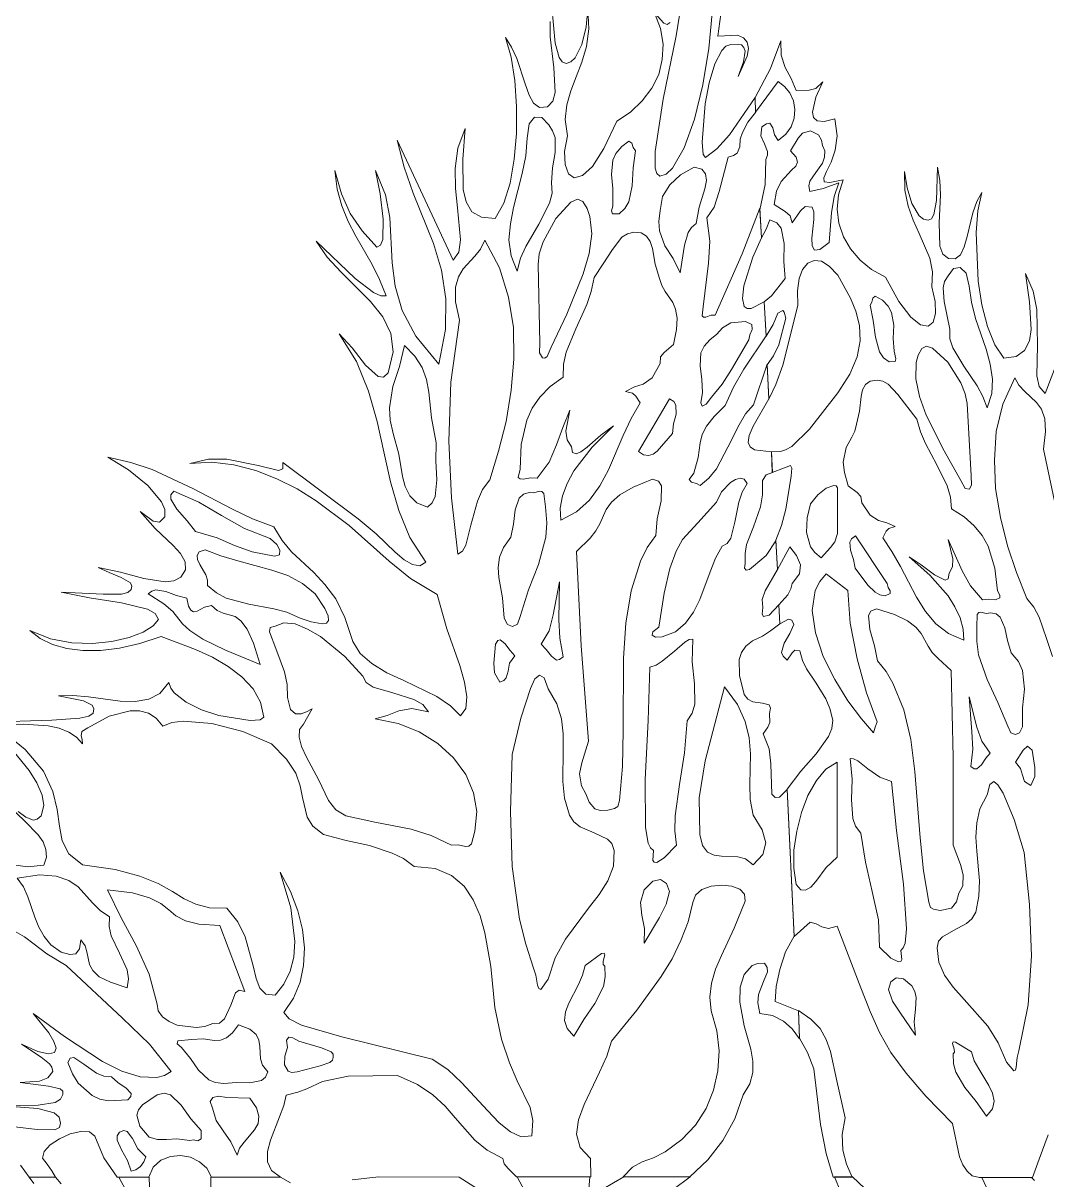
# Model space of a CAD drawing. Header units: inches. Extents: x -340059099 to 1458168, y 1119167 to 1294232938.
# Drawn here: x 456343.1 to 456500.9, y 2621216 to 2621394.3 of the extents above; entities that cross this region are included whole.
import ezdxf

# ---------------------------------------------------------------- set-up
doc = ezdxf.new("R2010")
doc.units = ezdxf.units.IN
doc.header["$MEASUREMENT"] = 0
doc.layers.add('Text', color=7, linetype='Continuous')
doc.layers.add('TREE', color=3, linetype='Continuous', lineweight=15)

# ---------------------------------------------------------------- blocks, each defined once
blk = doc.blocks.new('tree2')
at = {"layer": 'TREE'}
for points in [[(5207.2362, 5947.8649), (5207.2144, 5947.8738), (5207.2153, 5947.8877), (5207.2187, 5947.9037), (5207.2242, 5947.9203), (5207.2322, 5947.9351), (5207.2258, 5948.0727), (5207.2184, 5948.0656), (5207.2144, 5948.0653), (5207.2113, 5948.0684), (5207.2104, 5948.0967), (5207.2088, 5948.1109), (5207.203, 5948.1248), (5207.2076, 5948.1312), (5207.2095, 5948.1355), (5207.2091, 5948.1439), (5207.2101, 5948.1491), (5207.2088, 5948.1522), (5207.2024, 5948.1537), (5207.1934, 5948.1549), (5207.1888, 5948.1574), (5207.1854, 5948.162), (5207.1808, 5948.1796), (5207.1805, 5948.1947), (5207.1827, 5948.2014), (5207.187, 5948.2073), (5207.1931, 5948.2122), (5207.2024, 5948.2165), (5207.2101, 5948.2215), (5207.2187, 5948.2282), (5207.2178, 5948.2461), (5207.2088, 5948.2362), (5207.2033, 5948.235), (5207.2021, 5948.2372), (5207.2027, 5948.2436), (5207.2021, 5948.251), (5207.2051, 5948.2593), (5207.2165, 5948.2793), (5207.215, 5948.3061), (5207.2058, 5948.2923), (5207.1941, 5948.2824), (5207.1904, 5948.2793), (5207.1873, 5948.2787), (5207.1857, 5948.2806), (5207.1861, 5948.2849), (5207.1861, 5948.2941), (5207.1876, 5948.3028), (5207.1941, 5948.3191), (5207.2005, 5948.3379), (5207.2024, 5948.3493), (5207.2024, 5948.3628), (5207.2061, 5948.368), (5207.2119, 5948.3702), (5207.211, 5948.3896), (5207.195, 5948.3914), (5207.191, 5948.3942), (5207.1891, 5948.3985), (5207.19, 5948.405), (5207.1937, 5948.4136), (5207.2085, 5948.4395), (5207.207, 5948.4718), (5207.1941, 5948.4339), (5207.1867, 5948.4253), (5207.1805, 5948.4151), (5207.17, 5948.3939), (5207.1593, 5948.3736), (5207.1522, 5948.365), (5207.1439, 5948.3582), (5207.1405, 5948.36), (5207.1359, 5948.3613), (5207.1337, 5948.3637), (5207.138, 5948.3696), (5207.142, 5948.3844), (5207.1439, 5948.3982), (5207.146, 5948.4059), (5207.15, 5948.4139), (5207.1571, 5948.4229), (5207.1676, 5948.4333), (5207.1753, 5948.4503), (5207.1851, 5948.4672), (5207.2061, 5948.4986), (5207.2042, 5948.5306), (5207.1919, 5948.5242), (5207.1882, 5948.5242), (5207.1854, 5948.526), (5207.1836, 5948.5337), (5207.1851, 5948.5454), (5207.1934, 5948.5725), (5207.2015, 5948.5904), (5207.1999, 5948.6184), (5207.1833, 5948.5756), (5207.158, 5948.518), (5207.154, 5948.518), (5207.1494, 5948.5162), (5207.1472, 5948.5162), (5207.146, 5948.5174), (5207.1469, 5948.5257), (5207.1519, 5948.5667), (5207.1531, 5948.5873), (5207.1503, 5948.6092), (5207.1571, 5948.6193), (5207.1617, 5948.6341), (5207.1703, 5948.6661), (5207.1753, 5948.6677), (5207.1787, 5948.6701), (5207.1814, 5948.676), (5207.1817, 5948.6831), (5207.1836, 5948.6895), (5207.1888, 5948.6991), (5207.1959, 5948.7083), (5207.1956, 5948.7222), (5207.1716, 5948.6871), (5207.1596, 5948.6741), (5207.1491, 5948.6658), (5207.1469, 5948.6689), (5207.146, 5948.6803), (5207.1488, 5948.7163), (5207.1525, 5948.736), (5207.1577, 5948.7539), (5207.1642, 5948.7665), (5207.1682, 5948.7705), (5207.1728, 5948.772), (5207.1827, 5948.7717), (5207.1851, 5948.7693), (5207.1864, 5948.7659), (5207.1848, 5948.7557), (5207.1796, 5948.7419), (5207.1882, 5948.761), (5207.1894, 5948.7684), (5207.1882, 5948.7742), (5207.1848, 5948.7782), (5207.179, 5948.7807), (5207.1605, 5948.7798), (5207.1633, 5948.8004)], [(5207.1553, 5948.8013), (5207.1522, 5948.7684), (5207.1466, 5948.7342), (5207.1386, 5948.7018), (5207.1291, 5948.675), (5207.118, 5948.656), (5207.1122, 5948.6504), (5207.1063, 5948.6483), (5207.1035, 5948.651), (5207.1017, 5948.656), (5207.1017, 5948.6717), (5207.1094, 5948.7206), (5207.1214, 5948.7801), (5207.1263, 5948.8093)], [(5207.1158, 5948.7927), (5207.1131, 5948.7908), (5207.11, 5948.7921), (5207.1011, 5948.8016), (5207.1069, 5948.7871), (5207.1094, 5948.7724), (5207.1085, 5948.7579), (5207.1051, 5948.744), (5207.0986, 5948.7311), (5207.0897, 5948.7191), (5207.0786, 5948.7086), (5207.0657, 5948.7), (5207.0536, 5948.6744), (5207.0429, 5948.6575), (5207.0336, 5948.6489), (5207.0259, 5948.6467), (5207.0204, 5948.6507), (5207.0173, 5948.6593), (5207.0167, 5948.6717), (5207.0195, 5948.6864), (5207.0173, 5948.7015), (5207.0188, 5948.7154), (5207.0225, 5948.7286), (5207.0278, 5948.7416), (5207.033, 5948.7554), (5207.0373, 5948.7702), (5207.0395, 5948.7868), (5207.0386, 5948.8056), (5207.037, 5948.7887), (5207.033, 5948.772), (5207.0268, 5948.7594), (5207.0228, 5948.7557), (5207.0182, 5948.7542), (5207.0145, 5948.7557), (5207.0118, 5948.7597), (5207.0078, 5948.7733), (5207.0047, 5948.8072)], [(5207.0031, 5948.7936), (5207.0034, 5948.7791), (5207.0068, 5948.7505), (5207.0081, 5948.7271), (5207.0059, 5948.7188), (5207.0007, 5948.7135), (5206.9933, 5948.7129), (5206.9877, 5948.7169), (5206.9834, 5948.7246), (5206.9797, 5948.7351), (5206.972, 5948.7588), (5206.9671, 5948.7696), (5206.9613, 5948.7785), (5206.9665, 5948.76), (5206.9702, 5948.7382), (5206.9717, 5948.7138), (5206.9717, 5948.6886), (5206.9696, 5948.6643), (5206.9656, 5948.6418), (5206.9597, 5948.623), (5206.9517, 5948.6088), (5206.9388, 5948.6098), (5206.9298, 5948.615), (5206.9243, 5948.6242), (5206.9215, 5948.6359), (5206.9212, 5948.6643), (5206.9234, 5948.6932), (5206.9166, 5948.6747), (5206.9141, 5948.6556), (5206.9144, 5948.6369), (5206.9163, 5948.6187), (5206.9191, 5948.5885), (5206.9175, 5948.5771), (5206.9123, 5948.5697), (5206.8596, 5948.6821), (5206.8661, 5948.6569), (5206.8747, 5948.6326), (5206.8938, 5948.5851), (5206.9012, 5948.5602), (5206.9052, 5948.5334), (5206.9049, 5948.5045), (5206.8988, 5948.4718), (5206.8772, 5948.4983), (5206.8643, 5948.5223), (5206.8578, 5948.5451), (5206.855, 5948.567), (5206.8529, 5948.6095), (5206.8486, 5948.631), (5206.8393, 5948.6538), (5206.8436, 5948.6319), (5206.8464, 5948.6079), (5206.8461, 5948.5891), (5206.8439, 5948.5836), (5206.8405, 5948.5817), (5206.8267, 5948.5971), (5206.8156, 5948.6135), (5206.8073, 5948.6319), (5206.8011, 5948.6538), (5206.8033, 5948.6363), (5206.8079, 5948.6205), (5206.8138, 5948.6058), (5206.8208, 5948.5922), (5206.8362, 5948.5654), (5206.843, 5948.5513), (5206.8492, 5948.5362), (5206.8442, 5948.5362), (5206.8375, 5948.5392), (5206.8202, 5948.5525), (5206.7836, 5948.5873), (5206.794, 5948.5725), (5206.807, 5948.5583), (5206.8347, 5948.5309), (5206.8461, 5948.5165), (5206.8538, 5948.5008), (5206.8559, 5948.4835), (5206.8513, 5948.4638), (5206.847, 5948.4598), (5206.8418, 5948.4604), (5206.8301, 5948.4709), (5206.8174, 5948.4872), (5206.8051, 5948.5005), (5206.8215, 5948.4743), (5206.8329, 5948.4466), (5206.8408, 5948.4182), (5206.8473, 5948.3896), (5206.8535, 5948.3616), (5206.8612, 5948.3345), (5206.8716, 5948.3092), (5206.8867, 5948.2861), (5206.8809, 5948.2827), (5206.8741, 5948.284), (5206.8661, 5948.2883), (5206.8578, 5948.2954), (5206.8399, 5948.3126), (5206.823, 5948.3268), (5206.7525, 5948.3797), (5206.7525, 5948.3736), (5206.7482, 5948.372), (5206.7291, 5948.3767), (5206.6998, 5948.3828), (5206.6826, 5948.3828), (5206.665, 5948.3788), (5206.6857, 5948.3801), (5206.7063, 5948.3776), (5206.7269, 5948.372), (5206.7466, 5948.3643), (5206.7657, 5948.3548), (5206.7836, 5948.3437), (5206.8147, 5948.3206), (5206.8523, 5948.2871), (5206.8723, 5948.2707), (5206.8972, 5948.2556), (5206.9064, 5948.2236), (5206.9185, 5948.1891), (5206.9228, 5948.1734), (5206.9249, 5948.1596), (5206.924, 5948.1488), (5206.9191, 5948.1417), (5206.9098, 5948.1513), (5206.8969, 5948.1599), (5206.8658, 5948.175), (5206.8501, 5948.1823), (5206.8359, 5948.191), (5206.8248, 5948.2005), (5206.8181, 5948.2116), (5206.8107, 5948.2341), (5206.8021, 5948.2516), (5206.7919, 5948.2652), (5206.7814, 5948.2763), (5206.7605, 5948.2957), (5206.7516, 5948.3065), (5206.7439, 5948.3194), (5206.7238, 5948.3268), (5206.7051, 5948.3357), (5206.6678, 5948.3551), (5206.6299, 5948.373), (5206.6096, 5948.3797), (5206.5883, 5948.3847), (5206.6074, 5948.3727), (5206.6256, 5948.3582), (5206.6385, 5948.3428), (5206.6416, 5948.3354), (5206.6416, 5948.3286), (5206.6367, 5948.3237), (5206.6308, 5948.3246), (5206.6185, 5948.3336), (5206.6327, 5948.3178), (5206.6496, 5948.3018), (5206.6564, 5948.2941), (5206.6607, 5948.2864), (5206.661, 5948.279), (5206.6567, 5948.272), (5206.6502, 5948.2686), (5206.6419, 5948.2677), (5206.6219, 5948.2707), (5206.6, 5948.2766), (5206.5791, 5948.2812), (5206.5893, 5948.2763), (5206.6007, 5948.2717), (5206.6093, 5948.2667), (5206.6108, 5948.2637), (5206.6102, 5948.2603), (5206.6068, 5948.2575), (5206.601, 5948.2559), (5206.5837, 5948.2559), (5206.5443, 5948.2578), (5206.5711, 5948.2526), (5206.601, 5948.2479), (5206.6253, 5948.2421), (5206.6327, 5948.2378), (5206.6358, 5948.2322), (5206.6308, 5948.2264), (5206.6213, 5948.2205), (5206.6081, 5948.2153), (5206.592, 5948.2116), (5206.5739, 5948.2098), (5206.5545, 5948.2104), (5206.5345, 5948.2141), (5206.5151, 5948.2218), (5206.5246, 5948.2144), (5206.5363, 5948.2088), (5206.5496, 5948.2051), (5206.5646, 5948.2033), (5206.5813, 5948.2033), (5206.5991, 5948.2054), (5206.6182, 5948.2098), (5206.6382, 5948.2162), (5206.6703, 5948.2042), (5206.6863, 5948.1968), (5206.701, 5948.1882), (5206.714, 5948.1783), (5206.7245, 5948.1673), (5206.7315, 5948.1546), (5206.7346, 5948.1405), (5206.7312, 5948.138), (5206.7217, 5948.1374), (5206.6924, 5948.1423), (5206.6761, 5948.1476), (5206.6616, 5948.1546), (5206.6505, 5948.1633), (5206.6472, 5948.1679), (5206.6453, 5948.1731), (5206.637, 5948.1629), (5206.6265, 5948.1574), (5206.6139, 5948.1552), (5206.5997, 5948.1556), (5206.5699, 5948.1596), (5206.5554, 5948.1608), (5206.5418, 5948.1605), (5206.5653, 5948.1559), (5206.5736, 5948.1519), (5206.5751, 5948.1485), (5206.5745, 5948.1442), (5206.5702, 5948.1414), (5206.5619, 5948.1395), (5206.5357, 5948.1377), (5206.4756, 5948.1358)], [(5206.4953, 5948.114), (5206.5144, 5948.0906), (5206.5215, 5948.0789), (5206.5265, 5948.0675), (5206.528, 5948.0576), (5206.5255, 5948.0481), (5206.5218, 5948.0447), (5206.5184, 5948.0438), (5206.5111, 5948.0466), (5206.504, 5948.0521)], [(5206.4966, 5948.0561), (5206.5101, 5948.0432), (5206.5228, 5948.0302), (5206.5274, 5948.0235), (5206.5301, 5948.0164), (5206.5305, 5948.0093), (5206.528, 5948.0016), (5206.5129, 5948.0001), (5206.5018, 5948.0016)], [(5206.5012, 5947.9394), (5206.5101, 5947.9345), (5206.5191, 5947.9274), (5206.5308, 5947.9185), (5206.5489, 5947.9074), (5206.6019, 5947.8581), (5206.6271, 5947.8335), (5206.6475, 5947.8079), (5206.6413, 5947.8042), (5206.6342, 5947.8024), (5206.6185, 5947.803), (5206.6013, 5947.8082), (5206.5831, 5947.8175), (5206.5474, 5947.8409), (5206.5181, 5947.8624), (5206.5329, 5947.8442), (5206.5375, 5947.8362), (5206.5397, 5947.8298), (5206.5381, 5947.8258), (5206.5326, 5947.8245), (5206.5225, 5947.8267), (5206.5071, 5947.8335), (5206.5255, 5947.8215), (5206.5335, 5947.8153), (5206.5357, 5947.8119), (5206.5366, 5947.8079), (5206.532, 5947.8021), (5206.524, 5947.799), (5206.5058, 5947.7977), (5206.5326, 5947.7941), (5206.5434, 5947.7916), (5206.5459, 5947.7894), (5206.5459, 5947.7864), (5206.5437, 5947.782), (5206.5388, 5947.779), (5206.5228, 5947.7765), (5206.4855, 5947.7762), (5206.5225, 5947.7734), (5206.5378, 5947.7691), (5206.5425, 5947.7651), (5206.5437, 5947.7596), (5206.5428, 5947.7553), (5206.5385, 5947.7531), (5206.5218, 5947.7537), (5206.4981, 5947.7565)], [(5206.5061, 5947.7202), (5206.5144, 5947.7088), (5206.5391, 5947.7088), (5206.5357, 5947.7149), (5206.5311, 5947.7211), (5206.5268, 5947.7266), (5206.5283, 5947.7328), (5206.5341, 5947.7392), (5206.5428, 5947.7448), (5206.5529, 5947.7494), (5206.5628, 5947.7516), (5206.5708, 5947.7512), (5206.576, 5947.7472), (5206.5843, 5947.7269), (5206.597, 5947.7088), (5206.6265, 5947.7088), (5206.6308, 5947.7183), (5206.6379, 5947.7248), (5206.6469, 5947.7282), (5206.6564, 5947.7291), (5206.6656, 5947.7275), (5206.6743, 5947.7232), (5206.681, 5947.7171), (5206.6853, 5947.7088), (5206.7503, 5947.7088), (5206.7417, 5947.7152), (5206.738, 5947.7232), (5206.738, 5947.7328), (5206.7408, 5947.7436), (5206.7494, 5947.7654), (5206.7534, 5947.7762), (5206.7556, 5947.7857), (5206.7666, 5947.7885), (5206.775, 5947.7916), (5206.7897, 5947.7987), (5206.8138, 5947.8036), (5206.8599, 5947.8042), (5206.8787, 5947.7959), (5206.8932, 5947.7861), (5206.9046, 5947.7756), (5206.9141, 5947.7645), (5206.9326, 5947.7436), (5206.944, 5947.7343), (5206.9588, 5947.7263), (5206.96, 5947.7214), (5206.9637, 5947.7168), (5206.9717, 5947.7091), (5207.0413, 5947.7091), (5207.041, 5947.7263), (5207.0315, 5947.7368), (5207.0281, 5947.7491), (5207.0299, 5947.7626), (5207.0352, 5947.7771), (5207.0496, 5947.8073), (5207.0564, 5947.8224), (5207.0607, 5947.8366), (5207.0847, 5947.8655), (5207.1075, 5947.8972), (5207.1177, 5947.9138), (5207.126, 5947.9311), (5207.1328, 5947.9486), (5207.1371, 5947.9665), (5207.1396, 5947.9736), (5207.1457, 5947.9788), (5207.1543, 5947.9819), (5207.1642, 5947.9828), (5207.1737, 5947.9819), (5207.1814, 5947.9791), (5207.1857, 5947.9745), (5207.1861, 5947.968), (5207.1759, 5947.9425), (5207.1639, 5947.9169), (5207.1583, 5947.904), (5207.1546, 5947.891), (5207.1531, 5947.8778), (5207.1543, 5947.8649), (5207.1596, 5947.8461), (5207.1617, 5947.8273), (5207.1605, 5947.8085), (5207.1565, 5947.7904), (5207.1497, 5947.7734), (5207.1396, 5947.7577), (5207.1269, 5947.7442), (5207.1112, 5947.7325), (5207.1001, 5947.7269), (5207.0897, 5947.7232), (5207.0804, 5947.7183), (5207.0718, 5947.7091), (5207.1343, 5947.7091), (5207.1513, 5947.7251), (5207.1654, 5947.7433), (5207.1765, 5947.7636), (5207.1845, 5947.7861), (5207.1907, 5947.7965), (5207.1934, 5947.807), (5207.1934, 5947.8178), (5207.1916, 5947.8289), (5207.1854, 5947.851), (5207.1814, 5947.8732), (5207.1817, 5947.8871), (5207.1854, 5947.8991), (5207.1928, 5947.9074), (5207.1981, 5947.9095), (5207.2045, 5947.9098), (5207.207, 5947.9055), (5207.2073, 5947.9015), (5207.2033, 5947.8926), (5207.1987, 5947.8803), (5207.1981, 5947.8723), (5207.1999, 5947.8624), (5207.2119, 5947.8606), (5207.2221, 5947.8553), (5207.2304, 5947.8479), (5207.2372, 5947.8387), (5207.2362, 5947.8649)], [(5207.5088, 5948.5513), (5207.4678, 5948.4444), (5207.4623, 5948.4509), (5207.4601, 5948.461), (5207.4607, 5948.4894), (5207.4601, 5948.5232), (5207.4564, 5948.5405), (5207.4493, 5948.5571), (5207.453, 5948.5306), (5207.4546, 5948.5045), (5207.453, 5948.4937), (5207.4484, 5948.4847), (5207.4407, 5948.4792), (5207.429, 5948.4777), (5207.4207, 5948.49), (5207.4136, 5948.5072), (5207.4084, 5948.5275), (5207.405, 5948.55), (5207.4031, 5948.5956), (5207.4047, 5948.6159), (5207.4084, 5948.6332), (5207.4035, 5948.6245), (5207.3998, 5948.6141), (5207.3945, 5948.5919), (5207.3918, 5948.582), (5207.3884, 5948.5747), (5207.3834, 5948.5707), (5207.377, 5948.571), (5207.3717, 5948.5753), (5207.369, 5948.5827), (5207.3684, 5948.6045), (5207.3696, 5948.631), (5207.369, 5948.6443), (5207.3668, 5948.6569), (5207.3659, 5948.6255), (5207.3634, 5948.6125), (5207.361, 5948.6085), (5207.3579, 5948.607), (5207.3536, 5948.6082), (5207.3496, 5948.6113), (5207.3428, 5948.6227), (5207.3382, 5948.6375), (5207.3357, 5948.6529), (5207.336, 5948.6353), (5207.3391, 5948.6202), (5207.344, 5948.607), (5207.3496, 5948.5947), (5207.3597, 5948.5713), (5207.3619, 5948.5586), (5207.3613, 5948.5445), (5207.3647, 5948.5309), (5207.365, 5948.5195), (5207.3628, 5948.5115), (5207.3579, 5948.5075), (5207.3508, 5948.5088), (5207.3416, 5948.5162), (5207.3305, 5948.5309), (5207.3179, 5948.5537), (5207.3049, 5948.5608), (5207.2941, 5948.5697), (5207.2852, 5948.5802), (5207.2784, 5948.5916), (5207.2741, 5948.6042), (5207.2726, 5948.6175), (5207.2738, 5948.631), (5207.2781, 5948.6449), (5207.2658, 5948.6424), (5207.2603, 5948.643), (5207.26, 5948.6467), (5207.2627, 5948.6529), (5207.267, 5948.6615), (5207.2707, 5948.6729), (5207.2726, 5948.6864), (5207.2704, 5948.7021), (5207.2603, 5948.6997), (5207.2538, 5948.7003), (5207.2504, 5948.7034), (5207.2495, 5948.7086), (5207.2526, 5948.7225), (5207.259, 5948.7369), (5207.2526, 5948.7308), (5207.2464, 5948.7292), (5207.2341, 5948.7289), (5207.2295, 5948.74), (5207.2239, 5948.7505), (5207.2199, 5948.7619), (5207.2196, 5948.7754), (5207.2101, 5948.7496), (5207.1956, 5948.7222), (5207.1959, 5948.7086), (5207.2172, 5948.7373), (5207.2233, 5948.7326), (5207.2282, 5948.7265), (5207.2316, 5948.7191), (5207.2329, 5948.7111), (5207.2322, 5948.7028), (5207.2295, 5948.6948), (5207.2245, 5948.6877), (5207.2172, 5948.6818), (5207.2138, 5948.6871), (5207.2122, 5948.6938), (5207.2095, 5948.6981), (5207.2064, 5948.6975), (5207.2018, 5948.6948), (5207.2011, 5948.6864), (5207.2045, 5948.6787), (5207.2073, 5948.6717), (5207.2073, 5948.668), (5207.2055, 5948.664), (5207.2051, 5948.6406), (5207.1999, 5948.6169), (5207.2015, 5948.5904), (5207.2058, 5948.5987), (5207.2095, 5948.6073), (5207.2159, 5948.6045), (5207.2199, 5948.5996), (5207.2227, 5948.5851), (5207.2224, 5948.5682), (5207.2239, 5948.5525), (5207.211, 5948.5362), (5207.2042, 5948.5306), (5207.2061, 5948.4983), (5207.2125, 5948.5091), (5207.2168, 5948.5199), (5207.2215, 5948.5223), (5207.223, 5948.5208), (5207.2245, 5948.5152), (5207.2178, 5948.49), (5207.2128, 5948.4798), (5207.207, 5948.4712), (5207.2085, 5948.4392), (5207.215, 5948.453), (5207.2215, 5948.4709), (5207.2356, 5948.5269), (5207.2353, 5948.5408), (5207.2369, 5948.5522), (5207.2402, 5948.5608), (5207.2452, 5948.5667), (5207.251, 5948.5691), (5207.2578, 5948.5685), (5207.2652, 5948.5639), (5207.2732, 5948.5556), (5207.2852, 5948.534), (5207.2901, 5948.5217), (5207.2935, 5948.5081), (5207.2941, 5948.494), (5207.2914, 5948.4789), (5207.2846, 5948.4626), (5207.2732, 5948.445), (5207.2467, 5948.4108), (5207.2301, 5948.3948), (5207.2242, 5948.3914), (5207.2193, 5948.3899), (5207.211, 5948.3896), (5207.2116, 5948.3702), (5207.2233, 5948.3745), (5207.2289, 5948.3767), (5207.2301, 5948.3742), (5207.2295, 5948.3668), (5207.2245, 5948.3357), (5207.2202, 5948.3206), (5207.215, 5948.3068), (5207.2165, 5948.2793), (5207.2282, 5948.3006), (5207.2344, 5948.2923), (5207.2381, 5948.2837), (5207.2372, 5948.275), (5207.2304, 5948.2661), (5207.2292, 5948.2609), (5207.2264, 5948.2553), (5207.2178, 5948.2461), (5207.2187, 5948.2282), (5207.227, 5948.2325), (5207.2301, 5948.2316), (5207.2319, 5948.2276), (5207.2282, 5948.219), (5207.2227, 5948.2101), (5207.2205, 5948.2014), (5207.2218, 5948.1978), (5207.2258, 5948.1941), (5207.2304, 5948.2011), (5207.2329, 5948.2036), (5207.2375, 5948.2027), (5207.2399, 5948.1937), (5207.2439, 5948.186), (5207.2529, 5948.1725), (5207.2621, 5948.1577), (5207.2658, 5948.1488), (5207.2686, 5948.1377), (5207.2677, 5948.13), (5207.2646, 5948.1223), (5207.2529, 5948.1063), (5207.2384, 5948.09), (5207.2258, 5948.073), (5207.2322, 5947.9348), (5207.2473, 5947.9483), (5207.2529, 5947.9465), (5207.2581, 5947.9437), (5207.2643, 5947.9422), (5207.2726, 5947.9443), (5207.2948, 5947.8864), (5207.3034, 5947.8643), (5207.3123, 5947.8446), (5207.3231, 5947.8258), (5207.3372, 5947.8064), (5207.3557, 5947.7848), (5207.3807, 5947.7593), (5207.3874, 5947.7278), (5207.3905, 5947.7205), (5207.3945, 5947.7143), (5207.3994, 5947.71), (5207.4062, 5947.7084), (5207.4558, 5947.7084), (5207.4623, 5947.7257), (5207.4706, 5947.7485)], [(5206.9723, 5948.5593), (5206.9665, 5948.5737), (5206.9646, 5948.5885), (5206.9659, 5948.6036), (5206.969, 5948.619), (5206.977, 5948.651), (5206.9803, 5948.6674), (5206.9816, 5948.684), (5206.9834, 5948.6975), (5206.9887, 5948.7037), (5206.9954, 5948.7034), (5207.0019, 5948.6966), (5207.0056, 5948.6911), (5207.0078, 5948.6846), (5207.0078, 5948.6707), (5207.0056, 5948.6563), (5207.0044, 5948.6421), (5207.005, 5948.6326), (5207.0025, 5948.623), (5206.9927, 5948.6033), (5206.9803, 5948.5824), (5206.9754, 5948.5713), (5206.9723, 5948.5593)], [(5207.2135, 5948.6218), (5207.2156, 5948.6344), (5207.2199, 5948.6433), (5207.2298, 5948.6541), (5207.2338, 5948.6578), (5207.2353, 5948.6615), (5207.2341, 5948.6661), (5207.2289, 5948.6723), (5207.2359, 5948.684), (5207.2402, 5948.6889), (5207.2476, 5948.6911), (5207.255, 5948.6871), (5207.2578, 5948.6821), (5207.2587, 5948.6772), (5207.2609, 5948.6723), (5207.2606, 5948.6661), (5207.2587, 5948.6606), (5207.2526, 5948.652), (5207.247, 5948.6436), (5207.2461, 5948.6393), (5207.247, 5948.6341), (5207.2593, 5948.6369), (5207.2741, 5948.6421), (5207.2698, 5948.6292), (5207.2673, 5948.6141), (5207.2652, 5948.5861), (5207.2563, 5948.5796), (5207.2513, 5948.579), (5207.2492, 5948.583), (5207.2489, 5948.5901), (5207.2507, 5948.6076), (5207.2507, 5948.615), (5207.2492, 5948.6193), (5207.2427, 5948.6199), (5207.2381, 5948.6159), (5207.2304, 5948.6045), (5207.2286, 5948.6113), (5207.2239, 5948.6153), (5207.2135, 5948.6218)], [(5207.0681, 5948.6132), (5207.0616, 5948.6132), (5207.0607, 5948.6159), (5207.062, 5948.6202), (5207.062, 5948.6239), (5207.062, 5948.6369), (5207.0607, 5948.6501), (5207.062, 5948.6634), (5207.065, 5948.6698), (5207.0706, 5948.6763), (5207.077, 5948.6812), (5207.0798, 5948.6794), (5207.081, 5948.6754), (5207.0832, 5948.6723), (5207.081, 5948.6563), (5207.0801, 5948.6393), (5207.077, 5948.6242), (5207.0733, 5948.6181), (5207.0681, 5948.6132)], [(5207.1251, 5948.5577), (5207.1186, 5948.571), (5207.1109, 5948.583), (5207.1057, 5948.5971), (5207.1051, 5948.6058), (5207.1066, 5948.6162), (5207.1088, 5948.6292), (5207.1155, 5948.6403), (5207.1257, 5948.6498), (5207.1383, 5948.6569), (5207.1457, 5948.655), (5207.1491, 5948.6507), (5207.15, 5948.6443), (5207.1485, 5948.6366), (5207.1432, 5948.6193), (5207.1402, 5948.6039), (5207.1359, 5948.6002), (5207.1328, 5948.5956), (5207.1294, 5948.5836), (5207.1251, 5948.5577)], [(5206.9936, 5948.4918), (5206.9921, 5948.5654), (5206.993, 5948.5756), (5206.9967, 5948.5867), (5207.0087, 5948.6088), (5207.0228, 5948.6239), (5207.029, 5948.6267), (5207.0339, 5948.6245), (5207.0379, 5948.6181), (5207.0404, 5948.6107), (5207.0422, 5948.5944), (5207.0398, 5948.5759), (5207.0342, 5948.5568), (5207.0188, 5948.5189), (5207.0041, 5948.4878), (5207.0004, 5948.4792), (5206.9982, 5948.4777), (5206.9961, 5948.478), (5206.9933, 5948.4826), (5206.9936, 5948.4918)], [(5206.9751, 5948.3733), (5206.976, 5948.3964), (5206.9813, 5948.4195), (5206.9865, 5948.4306), (5206.9936, 5948.441), (5207.0031, 5948.4509), (5207.0155, 5948.4598), (5207.0158, 5948.4718), (5207.0182, 5948.4832), (5207.0272, 5948.5051), (5207.0376, 5948.5279), (5207.0416, 5948.5402), (5207.0444, 5948.5534), (5207.053, 5948.566), (5207.0616, 5948.5796), (5207.0706, 5948.591), (5207.0758, 5948.5944), (5207.0817, 5948.5959), (5207.0887, 5948.5953), (5207.0937, 5948.5922), (5207.0971, 5948.587), (5207.0992, 5948.5805), (5207.1017, 5948.5657), (5207.106, 5948.5525), (5207.1081, 5948.5457), (5207.1112, 5948.5402), (5207.1183, 5948.5297), (5207.1208, 5948.5235), (5207.1223, 5948.5152), (5207.1217, 5948.5045), (5207.1189, 5948.4903), (5207.1103, 5948.4829), (5207.1069, 5948.4789), (5207.1066, 5948.4727), (5207.0989, 5948.4592), (5207.0906, 5948.4533), (5207.0823, 5948.4506), (5207.074, 5948.4463), (5207.0804, 5948.4447), (5207.0838, 5948.4419), (5207.0878, 5948.4355), (5207.0792, 5948.421), (5207.0718, 5948.405), (5207.058, 5948.3727), (5207.0499, 5948.3576), (5207.0401, 5948.3443), (5207.0281, 5948.3332), (5207.0133, 5948.3255), (5207.0127, 5948.3369), (5207.0148, 5948.3483), (5207.0192, 5948.36), (5207.0256, 5948.3717), (5207.0426, 5948.3939), (5207.0626, 5948.4142), (5207.0509, 5948.4053), (5207.0379, 5948.3939), (5207.0321, 5948.3896), (5207.0275, 5948.3877), (5207.0241, 5948.389), (5207.0232, 5948.3945), (5207.0192, 5948.401), (5207.0179, 5948.409), (5207.0216, 5948.4287), (5207.0152, 5948.4124), (5207.0093, 5948.3961), (5207.0022, 5948.3801), (5206.9911, 5948.365), (5206.985, 5948.3653), (5206.9779, 5948.364), (5206.9751, 5948.3643), (5206.9733, 5948.3656), (5206.9751, 5948.3733)], [(5206.9166, 5948.2935), (5206.9108, 5948.3465), (5206.9083, 5948.3998), (5206.9101, 5948.4552), (5206.9181, 5948.5131), (5206.9144, 5948.5306), (5206.9144, 5948.5442), (5206.9172, 5948.554), (5206.9215, 5948.5614), (5206.9326, 5948.5734), (5206.9379, 5948.5799), (5206.9419, 5948.5882), (5206.9557, 5948.5623), (5206.9643, 5948.5349), (5206.9687, 5948.5063), (5206.9693, 5948.4767), (5206.9668, 5948.4475), (5206.9619, 5948.4182), (5206.9548, 5948.3902), (5206.9465, 5948.3634), (5206.9397, 5948.3542), (5206.9351, 5948.3434), (5206.9289, 5948.3209), (5206.924, 5948.3021), (5206.9209, 5948.2963), (5206.9166, 5948.2935)], [(5207.4133, 5948.4309), (5207.4093, 5948.4416), (5207.4041, 5948.4515), (5207.3915, 5948.47), (5207.381, 5948.4872), (5207.3782, 5948.4958), (5207.3782, 5948.5048), (5207.373, 5948.5309), (5207.372, 5948.5436), (5207.3733, 5948.5494), (5207.3767, 5948.5549), (5207.3819, 5948.5617), (5207.3881, 5948.5627), (5207.3936, 5948.5574), (5207.3964, 5948.5451), (5207.3985, 5948.53), (5207.4025, 5948.5149), (5207.4124, 5948.486), (5207.4161, 5948.4718), (5207.4182, 5948.458), (5207.4176, 5948.4444), (5207.4133, 5948.4309)], [(5207.3215, 5948.474), (5207.316, 5948.478), (5207.3123, 5948.4835), (5207.3086, 5948.4974), (5207.3064, 5948.5128), (5207.3037, 5948.5272), (5207.3052, 5948.53), (5207.3061, 5948.534), (5207.3083, 5948.5359), (5207.3151, 5948.5319), (5207.3203, 5948.5263), (5207.3237, 5948.5205), (5207.3259, 5948.5084), (5207.3252, 5948.4961), (5207.3262, 5948.4841), (5207.3277, 5948.4771), (5207.3271, 5948.4743), (5207.3215, 5948.474)], [(5207.1463, 5948.4453), (5207.1457, 5948.4576), (5207.1439, 5948.4703), (5207.1448, 5948.4826), (5207.1479, 5948.4887), (5207.1531, 5948.4949), (5207.1596, 5948.5001), (5207.1651, 5948.506), (5207.1728, 5948.5106), (5207.1867, 5948.5121), (5207.1925, 5948.5091), (5207.1928, 5948.5045), (5207.1907, 5948.4995), (5207.1897, 5948.4949), (5207.1734, 5948.4669), (5207.1648, 5948.4533), (5207.1546, 5948.441), (5207.1497, 5948.4345), (5207.146, 5948.4324), (5207.1445, 5948.4355), (5207.1463, 5948.4453)], [(5206.888, 5948.3376), (5206.8781, 5948.3419), (5206.8716, 5948.3483), (5206.8673, 5948.357), (5206.8646, 5948.3665), (5206.8612, 5948.3874), (5206.8559, 5948.4068), (5206.8532, 5948.4195), (5206.8526, 5948.4309), (5206.8556, 5948.4509), (5206.8618, 5948.4697), (5206.8664, 5948.4894), (5206.8763, 5948.4795), (5206.883, 5948.4687), (5206.8873, 5948.4576), (5206.8895, 5948.4456), (5206.892, 5948.4216), (5206.8963, 5948.3982), (5206.896, 5948.3813), (5206.8969, 5948.3634), (5206.8954, 5948.3477), (5206.8926, 5948.3419), (5206.888, 5948.3376)], [(5207.3982, 5948.3671), (5207.3988, 5948.3588), (5207.3967, 5948.3545), (5207.3927, 5948.3551), (5207.3887, 5948.3628), (5207.373, 5948.3905), (5207.356, 5948.4241), (5207.3499, 5948.4416), (5207.3465, 5948.4583), (5207.3468, 5948.4734), (5207.3486, 5948.4804), (5207.352, 5948.4866), (5207.3563, 5948.4887), (5207.3622, 5948.4869), (5207.3764, 5948.4737), (5207.3887, 5948.4543), (5207.3927, 5948.4441), (5207.3945, 5948.4349), (5207.3982, 5948.3671)], [(5207.4232, 5948.2593), (5207.4253, 5948.255), (5207.4253, 5948.2526), (5207.4213, 5948.2507), (5207.4145, 5948.2513), (5207.409, 5948.2507), (5207.3976, 5948.264), (5207.3899, 5948.2781), (5207.3767, 5948.3074), (5207.381, 5948.2892), (5207.3807, 5948.2818), (5207.3776, 5948.2757), (5207.3767, 5948.2704), (5207.3739, 5948.2692), (5207.364, 5948.2741), (5207.3514, 5948.2837), (5207.34, 5948.2911), (5207.3597, 5948.2738), (5207.3767, 5948.2544), (5207.3831, 5948.2442), (5207.3881, 5948.2338), (5207.3908, 5948.2233), (5207.3915, 5948.2128), (5207.377, 5948.219), (5207.3653, 5948.2282), (5207.3554, 5948.2399), (5207.3471, 5948.2532), (5207.332, 5948.2821), (5207.324, 5948.296), (5207.3154, 5948.3089), (5207.3185, 5948.3151), (5207.3212, 5948.3178), (5207.3271, 5948.3197), (5207.3191, 5948.3231), (5207.3114, 5948.3252), (5207.3034, 5948.3302), (5207.2957, 5948.3419), (5207.2948, 5948.3477), (5207.2914, 5948.3514), (5207.283, 5948.3576), (5207.2794, 5948.3702), (5207.2781, 5948.3801), (5207.2809, 5948.3936), (5207.2864, 5948.4035), (5207.2892, 5948.409), (5207.2907, 5948.4155), (5207.2935, 5948.4278), (5207.2951, 5948.4416), (5207.2963, 5948.4478), (5207.2991, 5948.4527), (5207.3034, 5948.4561), (5207.3101, 5948.457), (5207.3154, 5948.4561), (5207.3203, 5948.4533), (5207.3295, 5948.4435), (5207.3474, 5948.4204), (5207.3508, 5948.4084), (5207.3554, 5948.3976), (5207.3662, 5948.3773), (5207.3757, 5948.3576), (5207.3788, 5948.3471), (5207.38, 5948.336), (5207.3918, 5948.3286), (5207.4013, 5948.3203), (5207.4087, 5948.3111), (5207.4142, 5948.3012), (5207.4207, 5948.2806), (5207.4232, 5948.2593)], [(5207.4746, 5948.1974), (5207.469, 5948.2144), (5207.462, 5948.2344), (5207.457, 5948.2439), (5207.4506, 5948.2519), (5207.441, 5948.2763), (5207.4324, 5948.3015), (5207.4259, 5948.328), (5207.4213, 5948.3551), (5207.4201, 5948.3819), (5207.4219, 5948.4087), (5207.4281, 5948.4345), (5207.4392, 5948.4592), (5207.4432, 5948.4521), (5207.4487, 5948.4463), (5207.4598, 5948.4361), (5207.4644, 5948.4296), (5207.4675, 5948.4207), (5207.4681, 5948.4087), (5207.4663, 5948.3921), (5207.4774, 5948.3391)], [(5207.086, 5948.3899), (5207.1152, 5948.4395), (5207.1192, 5948.437), (5207.1211, 5948.4336), (5207.1214, 5948.425), (5207.1189, 5948.4158), (5207.118, 5948.4068), (5207.1038, 5948.3902), (5207.0998, 5948.3874), (5207.0955, 5948.3862), (5207.0909, 5948.3868), (5207.086, 5948.3899)], [(5207.0327, 5948.0761), (5207.0308, 5948.0875), (5207.033, 5948.0977), (5207.0392, 5948.118), (5207.0324, 5948.2076), (5207.0281, 5948.296), (5207.0407, 5948.3086), (5207.0462, 5948.3154), (5207.0499, 5948.3221), (5207.0558, 5948.3354), (5207.0607, 5948.3425), (5207.0687, 5948.3493), (5207.081, 5948.3566), (5207.0992, 5948.364), (5207.1048, 5948.3622), (5207.1078, 5948.3576), (5207.1075, 5948.3437), (5207.1038, 5948.3268), (5207.1023, 5948.3111), (5207.0943, 5948.2997), (5207.0881, 5948.2871), (5207.0792, 5948.2593), (5207.0743, 5948.2288), (5207.0721, 5948.1959), (5207.0718, 5948.1278), (5207.0712, 5948.0943), (5207.0684, 5948.0623), (5207.0666, 5948.0567), (5207.0635, 5948.0549), (5207.0573, 5948.0533), (5207.0502, 5948.053), (5207.0453, 5948.0546), (5207.0398, 5948.0607), (5207.0367, 5948.0687), (5207.0327, 5948.0761)], [(5207.1085, 5948.2159), (5207.102, 5948.2156), (5207.0989, 5948.2175), (5207.0995, 5948.2208), (5207.1051, 5948.2252), (5207.1103, 5948.2569), (5207.1155, 5948.28), (5207.1214, 5948.2963), (5207.1275, 5948.3074), (5207.1417, 5948.3231), (5207.1593, 5948.3425), (5207.1639, 5948.352), (5207.1725, 5948.361), (5207.1771, 5948.3637), (5207.1817, 5948.365), (5207.1854, 5948.364), (5207.1882, 5948.36), (5207.1833, 5948.3517), (5207.1802, 5948.3425), (5207.1765, 5948.3237), (5207.1728, 5948.3086), (5207.1694, 5948.3037), (5207.1648, 5948.3012), (5207.1583, 5948.2898), (5207.1534, 5948.2769), (5207.1436, 5948.251), (5207.1377, 5948.239), (5207.1303, 5948.2288), (5207.1208, 5948.2208), (5207.1085, 5948.2159)], [(5206.7445, 5948.2917), (5206.7235, 5948.2957), (5206.7069, 5948.3018), (5206.6906, 5948.3089), (5206.6703, 5948.3148), (5206.6626, 5948.3249), (5206.653, 5948.3357), (5206.6472, 5948.3452), (5206.6472, 5948.3493), (5206.6502, 5948.3526), (5206.6736, 5948.3425), (5206.6949, 5948.3299), (5206.7165, 5948.3178), (5206.7405, 5948.3083), (5206.7469, 5948.3028), (5206.7497, 5948.2972), (5206.7491, 5948.2929), (5206.7445, 5948.2917)], [(5206.9751, 5948.235), (5206.9727, 5948.2279), (5206.968, 5948.2258), (5206.9631, 5948.2276), (5206.96, 5948.2335), (5206.9585, 5948.2526), (5206.9551, 5948.2717), (5206.9545, 5948.2812), (5206.9557, 5948.2907), (5206.9594, 5948.3), (5206.9662, 5948.3095), (5206.969, 5948.3218), (5206.9705, 5948.3351), (5206.9742, 5948.3462), (5206.9782, 5948.3499), (5206.9837, 5948.3514), (5206.988, 5948.3511), (5206.9933, 5948.3526), (5206.9954, 5948.3523), (5206.9973, 5948.3505), (5206.9988, 5948.3379), (5207.0001, 5948.3231), (5206.9991, 5948.3095), (5206.9924, 5948.284), (5206.9828, 5948.26), (5206.9751, 5948.235)], [(5207.2729, 5948.3129), (5207.2704, 5948.3052), (5207.2664, 5948.2997), (5207.2575, 5948.2901), (5207.2516, 5948.2951), (5207.2476, 5948.3006), (5207.2439, 5948.3138), (5207.2443, 5948.3277), (5207.2476, 5948.3409), (5207.2544, 5948.3493), (5207.2624, 5948.3554), (5207.2695, 5948.3579), (5207.2717, 5948.3576), (5207.2729, 5948.356), (5207.2729, 5948.3129)], [(5207.3194, 5948.2661), (5207.3203, 5948.2624), (5207.3222, 5948.2593), (5207.3222, 5948.2566), (5207.3175, 5948.2544), (5207.3126, 5948.2553), (5207.3083, 5948.2578), (5207.3015, 5948.2646), (5207.2895, 5948.2806), (5207.288, 5948.2886), (5207.2852, 5948.2972), (5207.2846, 5948.3049), (5207.2861, 5948.308), (5207.2898, 5948.3108), (5207.3194, 5948.2661)], [(5206.7685, 5948.2335), (5206.7562, 5948.239), (5206.7439, 5948.2424), (5206.7204, 5948.2467), (5206.6992, 5948.2522), (5206.69, 5948.2572), (5206.6817, 5948.2643), (5206.6817, 5948.2692), (5206.6801, 5948.2741), (5206.6746, 5948.284), (5206.6724, 5948.2886), (5206.6721, 5948.2923), (5206.6739, 5948.2957), (5206.6795, 5948.2978), (5206.6943, 5948.292), (5206.71, 5948.2874), (5206.742, 5948.2787), (5206.7571, 5948.2735), (5206.7709, 5948.2661), (5206.7827, 5948.2563), (5206.7919, 5948.2427), (5206.795, 5948.2356), (5206.7953, 5948.2313), (5206.7934, 5948.2288), (5206.7894, 5948.2282), (5206.779, 5948.2301), (5206.7685, 5948.2335)], [(5206.9948, 5948.2091), (5207.0022, 5948.2215), (5207.0062, 5948.2365), (5207.0121, 5948.2677), (5207.0115, 5948.2322), (5207.0124, 5948.2147), (5207.0155, 5948.1971), (5207.0121, 5948.1947), (5207.0093, 5948.1941), (5207.0044, 5948.1978), (5206.9994, 5948.2042), (5206.9948, 5948.2091)], [(5207.2624, 5948.275), (5207.2827, 5948.2596), (5207.2849, 5948.2288), (5207.2914, 5948.1953), (5207.3, 5948.1633), (5207.3101, 5948.1362), (5207.3083, 5948.1312), (5207.3068, 5948.126), (5207.2954, 5948.1389), (5207.2827, 5948.1559), (5207.2704, 5948.1759), (5207.2596, 5948.1974), (5207.2523, 5948.2196), (5207.2492, 5948.2406), (5207.252, 5948.2596), (5207.2563, 5948.268), (5207.2624, 5948.275)], [(5206.7312, 5948.1901), (5206.6986, 5948.2036), (5206.6773, 5948.2138), (5206.665, 5948.2218), (5206.6582, 5948.2282), (5206.649, 5948.2399), (5206.6407, 5948.247), (5206.6259, 5948.2563), (5206.6293, 5948.259), (5206.6333, 5948.26), (5206.6425, 5948.2584), (5206.6527, 5948.2547), (5206.6623, 5948.2522), (5206.6638, 5948.2449), (5206.666, 5948.2409), (5206.6687, 5948.2396), (5206.6721, 5948.2402), (5206.6789, 5948.2439), (5206.6853, 5948.2455), (5206.6909, 5948.2406), (5206.6964, 5948.2381), (5206.7075, 5948.235), (5206.7131, 5948.231), (5206.7189, 5948.2233), (5206.7248, 5948.2101), (5206.7312, 5948.1901)], [(5207.3905, 5947.9822), (5207.3868, 5947.9754), (5207.3847, 5947.9674), (5207.38, 5947.9613), (5207.3693, 5947.9591), (5207.3631, 5947.9603), (5207.3603, 5947.9619), (5207.3585, 5947.9668), (5207.3536, 5947.9964), (5207.3505, 5948.0272), (5207.3456, 5948.0897), (5207.3416, 5948.1195), (5207.3351, 5948.1476), (5207.3249, 5948.1725), (5207.3185, 5948.1836), (5207.3105, 5948.1934), (5207.3077, 5948.2076), (5207.3031, 5948.223), (5207.3021, 5948.2359), (5207.3043, 5948.2402), (5207.3095, 5948.2424), (5207.3265, 5948.2369), (5207.3385, 5948.231), (5207.3465, 5948.2252), (5207.3514, 5948.219), (5207.3579, 5948.2073), (5207.3616, 5948.2014), (5207.3674, 5948.1956), (5207.3797, 5948.1845), (5207.3816, 5948.1029), (5207.3813, 5948.0204), (5207.3884, 5948.0022), (5207.3908, 5947.9927), (5207.3905, 5947.9822)], [(5207.4327, 5948.1322), (5207.4235, 5948.1543), (5207.4133, 5948.1759), (5207.4053, 5948.199), (5207.4035, 5948.2116), (5207.4038, 5948.2252), (5207.4041, 5948.2369), (5207.4056, 5948.2387), (5207.4075, 5948.2393), (5207.4124, 5948.2378), (5207.4167, 5948.2384), (5207.4219, 5948.2375), (5207.4256, 5948.2344), (5207.4299, 5948.2245), (5207.4324, 5948.2125), (5207.4358, 5948.2011), (5207.4426, 5948.1928), (5207.4466, 5948.1845), (5207.4484, 5948.167), (5207.4466, 5948.1494), (5207.4466, 5948.1315), (5207.4438, 5948.126), (5207.4398, 5948.1242), (5207.4355, 5948.126), (5207.4327, 5948.1322)], [(5206.9326, 5948.0336), (5206.9295, 5948.0216), (5206.9268, 5948.0195), (5206.9237, 5948.0192), (5206.9169, 5948.0207), (5206.9108, 5948.0204), (5206.8917, 5948.0296), (5206.8729, 5948.0355), (5206.8387, 5948.0419), (5206.8116, 5948.0481), (5206.8021, 5948.0536), (5206.7953, 5948.0623), (5206.786, 5948.082), (5206.7746, 5948.1032), (5206.77, 5948.1131), (5206.7676, 5948.1217), (5206.7679, 5948.1291), (5206.7719, 5948.134), (5206.7799, 5948.1485), (5206.7746, 5948.1457), (5206.7697, 5948.1436), (5206.7642, 5948.1436), (5206.7596, 5948.1479), (5206.7568, 5948.1589), (5206.7565, 5948.1713), (5206.754, 5948.1833), (5206.7457, 5948.2051), (5206.7399, 5948.2208), (5206.7405, 5948.2248), (5206.7451, 5948.2261), (5206.7534, 5948.2292), (5206.7639, 5948.2282), (5206.7756, 5948.2233), (5206.7876, 5948.2162), (5206.8107, 5948.1974), (5206.8273, 5948.179), (5206.8307, 5948.1731), (5206.8372, 5948.1688), (5206.8556, 5948.1633), (5206.8753, 5948.1571), (5206.8837, 5948.1525), (5206.8892, 5948.1457), (5206.8735, 5948.1488), (5206.8612, 5948.1466), (5206.8504, 5948.1423), (5206.839, 5948.1389), (5206.8606, 5948.1346), (5206.8803, 5948.1269), (5206.8978, 5948.1158), (5206.9126, 5948.1023), (5206.924, 5948.0869), (5206.9314, 5948.0696), (5206.9345, 5948.0521), (5206.9326, 5948.0336)], [(5206.956, 5948.1734), (5206.9511, 5948.1823), (5206.9505, 5948.1913), (5206.952, 5948.2091), (5206.9542, 5948.2125), (5206.9563, 5948.2131), (5206.9606, 5948.2098), (5206.9656, 5948.2033), (5206.9702, 5948.1981), (5206.965, 5948.1913), (5206.9637, 5948.1839), (5206.9619, 5948.1774), (5206.9597, 5948.175), (5206.956, 5948.1734)], [(5207.1217, 5948.0204), (5207.1103, 5948.0087), (5207.1032, 5948.0041), (5207.1008, 5948.0044), (5207.0995, 5948.0062), (5207.1001, 5948.0155), (5207.0974, 5948.0179), (5207.0952, 5948.0222), (5207.0927, 5948.037), (5207.0924, 5948.082), (5207.0952, 5948.1374), (5207.0967, 5948.1876), (5207.1026, 5948.1894), (5207.1085, 5948.1931), (5207.1198, 5948.2024), (5207.1297, 5948.211), (5207.1337, 5948.2135), (5207.1371, 5948.2138), (5207.1365, 5948.1925), (5207.1386, 5948.1719), (5207.1389, 5948.1528), (5207.1365, 5948.1445), (5207.1319, 5948.1371), (5207.1294, 5948.1072), (5207.1245, 5948.0773), (5207.1205, 5948.0481), (5207.1201, 5948.0339), (5207.1217, 5948.0204)], [(5207.0632, 5948.0155), (5207.0626, 5948.0007), (5207.0573, 5947.9871), (5207.0493, 5947.9742), (5207.0392, 5947.9613), (5207.0176, 5947.9323), (5207.0081, 5947.9148), (5207.0013, 5947.8947), (5206.9945, 5947.8849), (5206.9927, 5947.8858), (5206.9914, 5947.8889), (5206.9899, 5947.8984), (5206.9877, 5947.9049), (5206.9803, 5947.9274), (5206.9745, 5947.9511), (5206.9677, 5948.0004), (5206.9659, 5948.0521), (5206.9677, 5948.1054), (5206.9757, 5948.1395), (5206.9847, 5948.1676), (5206.989, 5948.1765), (5206.9933, 5948.1799), (5206.9976, 5948.1774), (5207.0013, 5948.1673), (5207.0096, 5948.1531), (5207.0139, 5948.1389), (5207.0155, 5948.1248), (5207.0155, 5948.1103), (5207.0152, 5948.0801), (5207.0167, 5948.0647), (5207.0213, 5948.0487), (5207.0256, 5948.0423), (5207.0315, 5948.0376), (5207.0447, 5948.0321), (5207.057, 5948.0262), (5207.061, 5948.0219), (5207.0632, 5948.0155)], [(5207.1937, 5948.0019), (5207.1867, 5948.0075), (5207.1793, 5948.0096), (5207.1639, 5948.0102), (5207.1571, 5948.0111), (5207.1509, 5948.0139), (5207.1463, 5948.0201), (5207.1436, 5948.0305), (5207.1432, 5948.065), (5207.1488, 5948.0995), (5207.167, 5948.1691), (5207.179, 5948.1525), (5207.1864, 5948.1365), (5207.19, 5948.1211), (5207.1913, 5948.1063), (5207.1907, 5948.0773), (5207.191, 5948.0632), (5207.1937, 5948.0487), (5207.2021, 5948.0349), (5207.2055, 5948.0225), (5207.2027, 5948.0118), (5207.1937, 5948.0019)], [(5207.4161, 5948.1069), (5207.4121, 5948.102), (5207.4081, 5948.0958), (5207.4035, 5948.0921), (5207.401, 5948.0921), (5207.3979, 5948.0943), (5207.3998, 5948.1106), (5207.3991, 5948.1269), (5207.3964, 5948.1596), (5207.4038, 5948.1312), (5207.4084, 5948.118), (5207.4161, 5948.1069)], [(5206.7451, 5947.8797), (5206.7365, 5947.8806), (5206.7309, 5947.8861), (5206.7272, 5947.8954), (5206.7245, 5947.9071), (5206.7171, 5947.9345), (5206.7103, 5947.9486), (5206.6998, 5947.9613), (5206.6835, 5947.9616), (5206.6706, 5947.965), (5206.6598, 5947.9702), (5206.6487, 5947.977), (5206.6355, 5947.9844), (5206.6182, 5947.9914), (5206.5951, 5947.9976), (5206.5643, 5948.0019), (5206.5517, 5948.0124), (5206.5452, 5948.0244), (5206.5428, 5948.0382), (5206.5406, 5948.0539), (5206.5366, 5948.0709), (5206.5277, 5948.09), (5206.5107, 5948.1103), (5206.4833, 5948.1322), (5206.5089, 5948.134), (5206.5323, 5948.1325), (5206.5425, 5948.1303), (5206.5514, 5948.1266), (5206.5588, 5948.1217), (5206.5643, 5948.1155), (5206.564, 5948.1195), (5206.5631, 5948.1232), (5206.5637, 5948.1272), (5206.5693, 5948.1306), (5206.5893, 5948.1414), (5206.609, 5948.1466), (5206.6179, 5948.1466), (5206.6262, 5948.1442), (5206.6336, 5948.1395), (5206.6398, 5948.1322), (5206.6481, 5948.1355), (5206.6589, 5948.1368), (5206.6857, 5948.1346), (5206.7149, 5948.1272), (5206.7417, 5948.1155), (5206.7559, 5948.1011), (5206.7645, 5948.0881), (5206.7688, 5948.0761), (5206.7709, 5948.0653), (5206.7753, 5948.0466), (5206.7805, 5948.0382), (5206.7904, 5948.0305), (5206.8119, 5948.0247), (5206.8338, 5948.0201), (5206.855, 5948.013), (5206.8655, 5948.0078), (5206.8757, 5948.0004), (5206.8954, 5947.9985), (5206.9108, 5947.9921), (5206.9225, 5947.9819), (5206.9311, 5947.969), (5206.9375, 5947.9542), (5206.9419, 5947.9382), (5206.9477, 5947.9065), (5206.9514, 5947.868), (5206.9576, 5947.8384), (5206.965, 5947.8162), (5206.9723, 5947.7993), (5206.9844, 5947.7743), (5206.9871, 5947.762), (5206.9862, 5947.7476), (5206.976, 5947.7466), (5206.9659, 5947.7512), (5206.9554, 5947.7599), (5206.9443, 5947.7713), (5206.9203, 5947.7974), (5206.9071, 5947.8098), (5206.8926, 5947.8196), (5206.8079, 5947.8406), (5206.77, 5947.8516), (5206.7583, 5947.8575), (5206.7534, 5947.8633), (5206.7623, 5947.8769), (5206.7685, 5947.8917), (5206.7719, 5947.9074), (5206.7728, 5947.924), (5206.7709, 5947.9412), (5206.7663, 5947.9588), (5206.7596, 5947.977), (5206.75, 5947.9951), (5206.7599, 5947.9616), (5206.7636, 5947.9299), (5206.7626, 5947.9154), (5206.7593, 5947.9021), (5206.7534, 5947.8901), (5206.7451, 5947.8797)], [(5207.4543, 5948.0764), (5207.4484, 5948.0801), (5207.4466, 5948.086), (5207.4447, 5948.0924), (5207.4398, 5948.0983), (5207.4472, 5948.1097), (5207.4512, 5948.1134), (5207.4555, 5948.1097), (5207.458, 5948.0934), (5207.458, 5948.085), (5207.4543, 5948.0764)], [(5207.2726, 5948.0093), (5207.2624, 5947.9995), (5207.2526, 5947.9862), (5207.248, 5947.981), (5207.243, 5947.9782), (5207.2384, 5947.9785), (5207.2341, 5947.9834), (5207.2319, 5947.9988), (5207.2319, 5948.0158), (5207.2347, 5948.0336), (5207.239, 5948.0512), (5207.2452, 5948.0672), (5207.2532, 5948.081), (5207.2621, 5948.0918), (5207.2726, 5948.0983), (5207.2726, 5948.0093)], [(5207.3123, 5947.9246), (5207.3114, 5947.9502), (5207.3055, 5947.977), (5207.2991, 5948.0044), (5207.2948, 5948.0318), (5207.2898, 5948.0382), (5207.2874, 5948.0456), (5207.2861, 5948.0632), (5207.2867, 5948.0823), (5207.2849, 5948.1017), (5207.288, 5948.1014), (5207.292, 5948.0995), (5207.3015, 5948.0921), (5207.3126, 5948.0844), (5207.3237, 5948.0801), (5207.3283, 5948.0342), (5207.3348, 5947.9837), (5207.3376, 5947.9419), (5207.3363, 5947.9283), (5207.3345, 5947.924), (5207.3323, 5947.9215), (5207.3332, 5947.9132), (5207.3323, 5947.9111), (5207.3302, 5947.9108), (5207.3231, 5947.9145), (5207.3123, 5947.9246)], [(5207.3665, 5947.924), (5207.3677, 5947.9302), (5207.3714, 5947.9345), (5207.3819, 5947.9403), (5207.3939, 5947.9468), (5207.3991, 5947.9514), (5207.4028, 5947.9576), (5207.4056, 5947.9727), (5207.4062, 5947.9871), (5207.4038, 5948.0148), (5207.4028, 5948.0281), (5207.4035, 5948.0413), (5207.4065, 5948.0546), (5207.4133, 5948.0678), (5207.4158, 5948.0773), (5207.4195, 5948.0801), (5207.4235, 5948.077), (5207.4284, 5948.0693), (5207.4386, 5948.0444), (5207.4481, 5948.0136), (5207.453, 5947.9646), (5207.4549, 5947.9166), (5207.4518, 5947.8707), (5207.4432, 5947.8273), (5207.4416, 5947.8211), (5207.4407, 5947.8122), (5207.4398, 5947.8091), (5207.4383, 5947.8085), (5207.4315, 5947.8168), (5207.4238, 5947.835), (5207.4139, 5947.8504), (5207.3918, 5947.8757), (5207.3816, 5947.8871), (5207.3733, 5947.8984), (5207.368, 5947.9105), (5207.3665, 5947.924)], [(5206.6062, 5947.8864), (5206.5905, 5947.8917), (5206.58, 5947.8969), (5206.5742, 5947.9028), (5206.5711, 5947.9083), (5206.5686, 5947.9203), (5206.5668, 5947.9259), (5206.5628, 5947.9317), (5206.5616, 5947.9231), (5206.5582, 5947.9185), (5206.5526, 5947.9178), (5206.5443, 5947.92), (5206.5348, 5947.9268), (5206.5283, 5947.9348), (5206.5234, 5947.9434), (5206.5197, 5947.953), (5206.5132, 5947.972), (5206.5089, 5947.9813), (5206.5031, 5947.9896), (5206.524, 5947.9927), (5206.5397, 5947.9914), (5206.5517, 5947.9874), (5206.5603, 5947.9813), (5206.5739, 5947.9662), (5206.581, 5947.9591), (5206.5896, 5947.9533), (5206.5893, 5947.944), (5206.5914, 5947.9354), (5206.5991, 5947.9191), (5206.6062, 5947.9034), (5206.6074, 5947.8951), (5206.6062, 5947.8864)], [(5207.0915, 5947.9283), (5207.0918, 5947.9422), (5207.0894, 5947.9548), (5207.0881, 5947.9665), (5207.0915, 5947.9785), (5207.0995, 5947.9865), (5207.1069, 5947.9881), (5207.1125, 5947.9844), (5207.1152, 5947.977), (5207.1122, 5947.965), (5207.1057, 5947.9526), (5207.0915, 5947.9283)], [(5206.5877, 5947.9785), (5206.6114, 5947.9757), (5206.6271, 5947.9711), (5206.6379, 5947.9656), (5206.6453, 5947.9597), (5206.6521, 5947.9542), (5206.661, 5947.9493), (5206.6736, 5947.9462), (5206.6934, 5947.9449), (5206.7168, 5947.8831), (5206.7115, 5947.8843), (5206.7081, 5947.8818), (5206.7035, 5947.8704), (5206.6977, 5947.8575), (5206.693, 5947.8535), (5206.6866, 5947.8529), (5206.6792, 5947.8501), (5206.6709, 5947.8492), (5206.6533, 5947.8516), (5206.6456, 5947.855), (5206.6395, 5947.8593), (5206.6355, 5947.8649), (5206.6345, 5947.8713), (5206.6268, 5947.8994), (5206.6148, 5947.9262), (5206.6007, 5947.9523), (5206.5877, 5947.9785)], [(5207.0256, 5947.8412), (5207.0192, 5947.8482), (5207.0167, 5947.856), (5207.0176, 5947.864), (5207.0207, 5947.872), (5207.0299, 5947.8895), (5207.0336, 5947.8984), (5207.0361, 5947.9074), (5207.0515, 5947.9188), (5207.0539, 5947.9191), (5207.0546, 5947.9175), (5207.053, 5947.9114), (5207.053, 5947.9083), (5207.0546, 5947.9068), (5207.0549, 5947.8969), (5207.0533, 5947.8877), (5207.0453, 5947.8717), (5207.0349, 5947.8569), (5207.0256, 5947.8412)], [(5207.3462, 5947.8421), (5207.3314, 5947.8636), (5207.3246, 5947.8741), (5207.3209, 5947.8849), (5207.3231, 5947.892), (5207.328, 5947.896), (5207.3348, 5947.8951), (5207.3428, 5947.8883), (5207.3456, 5947.8831), (5207.3468, 5947.8775), (5207.3462, 5947.8664), (5207.345, 5947.8547), (5207.3462, 5947.8421)], [(5207.2867, 5947.7088), (5207.2812, 5947.7211), (5207.2778, 5947.7343), (5207.2772, 5947.7488), (5207.28, 5947.7645), (5207.2723, 5947.7993), (5207.2664, 5947.8267), (5207.2624, 5947.8381), (5207.2566, 5947.8482), (5207.248, 5947.8572), (5207.2362, 5947.8652), (5207.2372, 5947.8393), (5207.2449, 5947.8258), (5207.2507, 5947.8104), (5207.2569, 5947.7583), (5207.2624, 5947.7309), (5207.2689, 5947.7088), (5207.2867, 5947.7088)], [(5206.6666, 5947.8381), (5206.6776, 5947.8387), (5206.6884, 5947.8372), (5206.694, 5947.8375), (5206.6995, 5947.8396), (5206.7051, 5947.8442), (5206.7109, 5947.8519), (5206.7214, 5947.8476), (5206.7272, 5947.8427), (5206.73, 5947.8375), (5206.7309, 5947.8316), (5206.7315, 5947.8199), (5206.7334, 5947.8138), (5206.7383, 5947.8076), (5206.7362, 5947.8027), (5206.7325, 5947.7996), (5206.7214, 5947.7974), (5206.7088, 5947.7977), (5206.697, 5947.7968), (5206.689, 5947.7977), (5206.6829, 5947.8002), (5206.6733, 5947.8091), (5206.6656, 5947.8202), (5206.6573, 5947.8304), (5206.6533, 5947.8341), (5206.6539, 5947.8369), (5206.6666, 5947.8381)], [(5206.7673, 5947.8366), (5206.7888, 5947.8301), (5206.7977, 5947.8264), (5206.7996, 5947.8242), (5206.7996, 5947.8211), (5206.799, 5947.8187), (5206.7965, 5947.8165), (5206.7873, 5947.8132), (5206.7657, 5947.8076), (5206.7608, 5947.807), (5206.7574, 5947.8082), (5206.754, 5947.8141), (5206.7543, 5947.8224), (5206.7568, 5947.8304), (5206.7559, 5947.8375), (5206.758, 5947.8402), (5206.7617, 5947.8396), (5206.7673, 5947.8366)], [(5207.4127, 5947.766), (5207.4031, 5947.7799), (5207.3924, 5947.7931), (5207.3841, 5947.8073), (5207.3819, 5947.8153), (5207.3816, 5947.8245), (5207.3828, 5947.8261), (5207.3825, 5947.8289), (5207.3807, 5947.8344), (5207.3813, 5947.8359), (5207.3837, 5947.8356), (5207.3988, 5947.8264), (5207.4013, 5947.8181), (5207.4056, 5947.8104), (5207.4149, 5947.795), (5207.4182, 5947.7876), (5207.4198, 5947.7802), (5207.4182, 5947.7731), (5207.4127, 5947.766)], [(5206.6068, 5947.7814), (5206.5887, 5947.7805), (5206.5806, 5947.782), (5206.5733, 5947.7854), (5206.5603, 5947.7971), (5206.5551, 5947.8058), (5206.5505, 5947.8165), (5206.5529, 5947.8205), (5206.5563, 5947.8211), (5206.5656, 5947.815), (5206.5776, 5947.8064), (5206.5843, 5947.8036), (5206.5917, 5947.803), (5206.5976, 5947.7977), (5206.6053, 5947.7925), (5206.6099, 5947.7873), (5206.6096, 5947.7845), (5206.6068, 5947.7814)], [(5206.665, 5947.7433), (5206.653, 5947.7448), (5206.6432, 5947.7442), (5206.6348, 5947.7442), (5206.6268, 5947.7463), (5206.6182, 5947.7568), (5206.6154, 5947.767), (5206.617, 5947.7719), (5206.6207, 5947.7768), (5206.6345, 5947.7861), (5206.641, 5947.7876), (5206.6469, 5947.7861), (5206.657, 5947.7765), (5206.666, 5947.7636), (5206.6758, 5947.7525), (5206.6758, 5947.7448), (5206.6727, 5947.7429), (5206.6684, 5947.7439), (5206.665, 5947.7433)], [(5206.6863, 5947.7737), (5206.6841, 5947.7799), (5206.6866, 5947.7836), (5206.6921, 5947.7848), (5206.6998, 5947.7836), (5206.7214, 5947.783), (5206.7278, 5947.774), (5206.73, 5947.766), (5206.7291, 5947.7593), (5206.7257, 5947.7531), (5206.7161, 5947.7417), (5206.7118, 5947.7359), (5206.7094, 5947.7294), (5206.7035, 5947.742), (5206.6964, 5947.7522), (5206.6897, 5947.762), (5206.6863, 5947.7737)], [(5206.5991, 5947.7509), (5206.6031, 5947.7525), (5206.6062, 5947.7516), (5206.6114, 5947.7451), (5206.6164, 5947.7355), (5206.6238, 5947.7278), (5206.6219, 5947.7232), (5206.6188, 5947.7189), (5206.6145, 5947.7158), (5206.6099, 5947.7143), (5206.6065, 5947.7245), (5206.601, 5947.7346), (5206.597, 5947.7436), (5206.597, 5947.7476), (5206.5991, 5947.7509)], [(5206.5188, 5947.7029), (5206.5144, 5947.7088), (5206.5391, 5947.7088), (5206.5443, 5947.7026)], [(5206.6047, 5947.6971), (5206.5985, 5947.7088), (5206.6268, 5947.7088), (5206.6271, 5947.6998)], [(5206.6847, 5947.6977), (5206.6847, 5947.7088), (5206.7503, 5947.7088), (5206.7596, 5947.7035)], [(5206.8174, 5947.7063), (5206.8424, 5947.7091), (5206.9178, 5947.7088), (5206.9351, 5947.6977)], [(5206.9794, 5947.6958), (5206.9723, 5947.7091), (5207.0404, 5947.7091), (5207.0395, 5947.6974)], [(5207.053, 5947.698), (5207.0724, 5947.7091), (5207.1346, 5947.7091), (5207.1186, 5947.6971)], [(5207.4577, 5947.7057), (5207.4552, 5947.7081), (5207.4084, 5947.7084), (5207.4145, 5947.6949)], [(5207.2985, 5947.6983), (5207.2871, 5947.7091), (5207.2701, 5947.7091), (5207.276, 5947.6946)]]:
    blk.add_lwpolyline(points, dxfattribs=at)

msp = doc.modelspace()

# ---------------------------------------------------------------- linework, layer by layer
at = {"layer": 'Text', "color": 1}
msp.add_circle((469844, 2616428.5), 81808.03, dxfattribs=at)

# ---------------------------------------------------------------- block references
at = {"layer": 'TREE', "color": 3, "xscale": 164.188119242317, "yscale": 164.1881192402798, "zscale": 164.1881192413053}
msp.add_blockref('tree2', (-398503.72, 1644673.32), dxfattribs=at)

doc.saveas('drawing.dxf')
